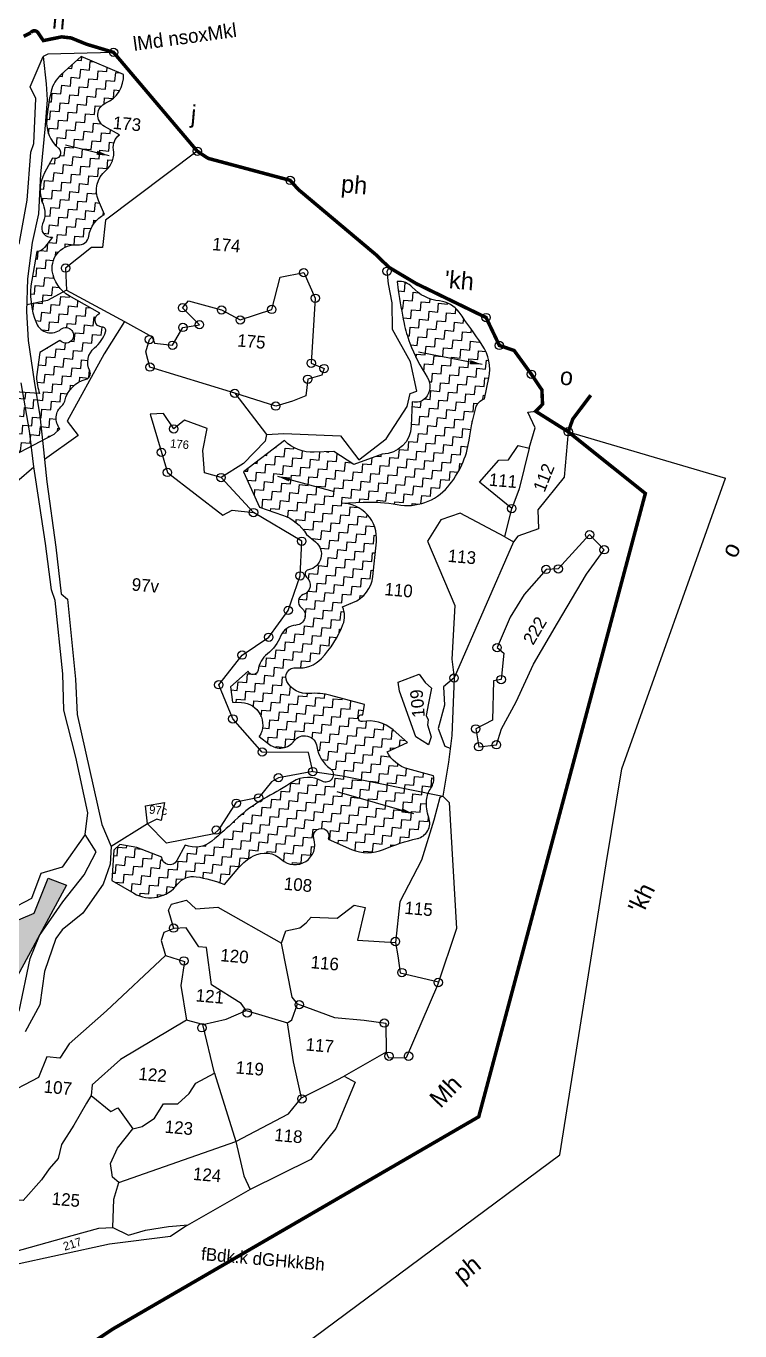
# Model space of a CAD drawing. Header units: metres. Extents: x 333181 to 338057, y 1785471 to 1790230.
# Drawn here: x 336908 to 337929, y 1787271 to 1789138 of the extents above; entities that cross this region are included whole.
import ezdxf

# ---------------------------------------------------------------- set-up
doc = ezdxf.new("R2010")
doc.units = ezdxf.units.M
doc.header["$MEASUREMENT"] = 0
doc.linetypes.add('DASHDOT', pattern=[25.4, 12.7, -6.35, 0, -6.35])
doc.linetypes.add('DIVIDE', pattern=[31.75, 12.7, -6.35, 0, -6.35, 0, -6.35])
for name, color, linetype in [('OFF', 1, 'Continuous'), ('POLY_HATCH', 12, 'Continuous'), ('POLY_PARCEL', 6, 'Continuous'), ('POLY_WATER', 4, 'Continuous'), ('SYM_ARROW', 1, 'Continuous'), ('SYM_STONE', 1, 'Continuous'), ('TEXT_MAPIN', 7, 'Continuous'), ('TEXT_MAPOUT', 7, 'Continuous'), ('TEXT_PARCEL', 7, 'Continuous'), ('V_BOUND_LINE', 7, 'Continuous'), ('V_BOUND_STREAM_LINE', 7, 'DASHDOT'), ('V_DIVIDE_LINE', 7, 'DIVIDE')]:
    doc.layers.add(name, color=color, linetype=linetype)
doc.styles.get("Standard").update_dxf_attribs({"font": 'simplex.shx'})
doc.styles.add('TEXT_MAP', font='', dxfattribs={"height": 0.3})
doc.styles.get('TEXT_MAP').set_extended_font_data('Kruti Dev 050')
doc.dimstyles.get("Standard").update_dxf_attribs({"dimtxt": 0.18, "dimasz": 0.18, "dimexe": 0.18, "dimexo": 0.0625, "dimgap": 0.09, "dimtad": 0, "dimtih": 1, "dimtoh": 1, "dimdec": 4, "dimzin": 0, "dimdsep": 46, "dimtxsty": 'Standard', "dimcen": 0.09, "dimadec": 0, "dimazin": 0, "dimtfac": 1, "dimtdec": 4, "dimtofl": 0, "dimtmove": 0, "dimatfit": 3, "dimfxl": 0, "dimtolj": 1, "dimtzin": 0, "dimarcsym": 0})
pattern_1 = [(0, (2631.294702193693, 7474.539158878028), (1.258495417027442, 1.258495417027442), [1.258495417027442, -1.258495417027442]), (90, (2632.55319761072, 7474.539158878028), (-1.258495417027442, 1.258495417027442), [1.258495417027442, -1.258495417027442])]

# ---------------------------------------------------------------- blocks, each defined once
blk = doc.blocks.new('STONE')
blk.add_circle((0, 0), 0.08510231522929323)
blk = doc.blocks.new('1235')
at = {"layer": 'POLY_HATCH'}
h = blk.add_hatch(dxfattribs=at)
h.set_pattern_fill('ZIGZAG', color=256, scale=10.06796333621954, style=0)
h.set_pattern_definition(pattern_1)
edge = h.paths.add_edge_path()
edge.add_line((2991.649639391936, 7790.522594549467), (2997.169151179793, 7794.082385989281))
edge.add_line((2997.169151179793, 7794.082385989281), (2997.92243491547, 7794.938763239919))
edge.add_arc((2999.582155496314, 7796.60008416374), 2.348331241200539, 134.9723903205901, 225.0276096794099, ccw=False)
edge.add_arc((2997.081743263361, 7799.102907355022), 1.189490865904232, 314.9723903205453, 351.8531909471851)
edge.add_arc((3002.507946881118, 7798.326120842448), 4.292031093139357, 109.86624840960951, 171.8531909472371, ccw=False)
edge.add_arc((3000.767656779107, 7803.14248203219), 0.8290961996753506, 289.8662484096079, 392.0484649601336)
edge.add_arc((3003.776865910342, 7805.02638575828), 2.721176021533915, 135.1016672262889, 212.0484649601494, ccw=False)
edge.add_arc((2998.065866476333, 7810.717153557851), 5.341103599261534, 315.1016672262812, 345.5741082657519)
edge.add_arc((3002.747051782811, 7809.512974329715), 0.5075186473795782, 345.5741082657675, 456.3092929935194)
edge.add_arc((3002.579098138067, 7811.032020496831), 1.020784229871521, 112.38168929579231, 276.3092929934748, ccw=False)
edge.add_line((3002.190409136701, 7811.97590677397), (2997.569022311985, 7814.060525654853))
edge.add_arc((2999.54137671336, 7818.433033611952), 4.796770551059745, 192.0399197839228, 245.7207782494546, ccw=False)
edge.add_arc((2998.109337224818, 7818.127601241691), 3.332521245255638, 89.61806873911581, 192.039919783913, ccw=False)
edge.add_arc((2998.141501788054, 7822.952727162557), 1.492711879819779, 269.6180687391155, 356.6315514831716)
edge.add_arc((3003.748819877321, 7822.622689704868), 4.124310541151554, 121.39223538039391, 176.6315514831836, ccw=False)
edge.add_line((3001.600491446208, 7826.143289425359), (3000.569786612054, 7828.061851989894))
edge.add_arc((3003.848265204232, 7829.823141298927), 3.721634306253518, 134.7957211801701, 208.2459209079557, ccw=False)
edge.add_arc((2998.964125401087, 7834.742233084257), 3.210341285823439, 314.7957211801717, 374.6659867255979)
edge.add_arc((3004.148279207385, 7836.098981535833), 2.148410159074936, 131.4482655216056, 194.6659867256121, ccw=False)
edge.add_line((3002.726153027781, 7837.709330361678), (3000.476030845929, 7838.739643804154))
edge.add_arc((3001.258581813995, 7840.448672551213), 1.879671587244707, 117.7880439828565, 245.3973250232229, ccw=False)
edge.add_arc((2998.454128555475, 7845.770482946137), 4.135860306009288, 297.788043982853, 369.0376704194233)
edge.add_line((3002.538643296103, 7846.420159638359), (2996.261112269113, 7848.428535913618))
edge.add_line((2996.261112269113, 7848.428535913618), (2993.635968823334, 7845.618590876857))
edge.add_arc((2997.081069410099, 7842.400064141608), 4.714619008832298, 136.9473967441461, 171.5895574594917)
edge.add_arc((3018.423094729151, 7839.244573379644), 26.28865819179187, 171.5895574594963, 180.6019548139132)
edge.add_arc((2997.016485658651, 7839.01966526925), 4.880867657612195, 180.6019548139171, 234.7353862684081)
edge.add_arc((2993.709118927194, 7834.342381180948), 0.8476278812738098, -107.90964643532573, 54.735386268380296, ccw=False)
edge.add_line((2993.448459091655, 7833.535827106351), (2992.495105015269, 7831.319896456551))
edge.add_arc((2997.26667048314, 7829.267038263562), 5.194426221893798, 156.7213003053827, 208.0552147930254)
edge.add_arc((2989.655627920346, 7825.210762109627), 3.430035797829003, -20.419754567624295, 28.055214793017512, ccw=False)
edge.add_arc((2994.134855360686, 7823.543194177391), 1.349531261111817, 159.580245432389, 284.1149743613701)
edge.add_line((2994.46396349989, 7822.234407541828), (2993.432657274803, 7820.642105766563))
edge.add_arc((2992.201739218283, 7821.439350028914), 1.466546172379116, 277.822819845433, 327.06957026479097, ccw=False)
edge.add_line((2992.401351049716, 7819.986451962128), (2992.029489789044, 7815.821135666237))
edge.add_arc((3002.967149483597, 7814.844669142716), 10.98116052452506, 174.8984076351709, 207.742688044601)
edge.add_arc((2995.239152638824, 7810.780032454361), 2.249424921500009, 207.7426880445796, 314.3290506632969)
edge.add_arc((2997.588721040092, 7808.374781262602), 1.1129707969864, -134.3290506633076, 134.3290506633076, ccw=False)
edge.add_line((2996.811001451123, 7807.57863037497), (2994.094287602035, 7805.599350317776))
edge.add_line((2994.094287602035, 7805.599350317776), (2993.90459250754, 7802.052404648819))
edge.add_arc((3007.543180106788, 7804.612105920814), 13.87671222963876, 190.629663183523, 200.683464986123)
edge.add_line((2994.560877468699, 7799.710783597471), (2990.341896802227, 7799.617119250098))
edge.add_arc((2990.421534962793, 7796.029928721771), 3.588074431102874, 91.27179781177888, 134.5527988270009)
edge.add_arc((2990.117239065411, 7796.3390122241), 3.154336486514867, 134.5527988270014, 208.3694563891663)
edge.add_arc((2939.930431189113, 7769.237672009273), 53.88247904742103, 24.804858827963187, 28.369456389158415, ccw=False)
edge.add_arc((2991.032197038603, 7792.855261792257), 2.413000523264362, 204.8048588279799, 284.8258283644776)
h = blk.add_hatch(dxfattribs=at)
h.set_pattern_fill('ZIGZAG', color=256, scale=10.06796333621954, style=0)
h.set_pattern_definition(pattern_1)
edge = h.paths.add_edge_path()
edge.add_line((3010.943666771745, 7735.377869961177), (3011.020679022041, 7730.992383818097))
edge.add_line((3011.020679022041, 7730.992383818097), (3014.33221658821, 7729.453617697105))
edge.add_arc((3016.373074796959, 7733.845694266314), 4.843081541540869, 245.0772063927525, 328.2909019888948)
edge.add_arc((3022.849829616192, 7729.844148080881), 2.770112588559665, 86.1748365652141, 148.2909019889077, ccw=False)
edge.add_arc((3021.817615462908, 7714.405952458664), 18.24277719838379, 72.8619507858632, 86.17483656519562, ccw=False)
edge.add_line((3027.193305601405, 7731.838705409496), (3029.041606810802, 7734.454609838873))
edge.add_arc((3034.774863133958, 7730.403703209077), 7.019976680184286, 122.85015472442791, 144.7563876043953, ccw=False)
edge.add_arc((3032.897908978824, 7733.310574523434), 3.559794930809625, 52.83183305700459, 122.8501547244326, ccw=False)
edge.add_arc((3036.770332345251, 7738.418193987379), 2.849841511088267, 232.8318330570032, 383.1563018973724)
edge.add_arc((3040.415451178841, 7739.97720425621), 1.114676660053513, -18.91818087347241, 203.1563018974228, ccw=False)
edge.add_line((3041.46991582249, 7739.615806453559), (3044.935477889252, 7738.461730738542))
edge.add_arc((3046.759816622561, 7743.940018712905), 5.774067105939857, 251.5815935433013, 298.0971431507855)
edge.add_arc((3063.187512972401, 7713.169984926197), 29.10664657078581, 108.0332938916234, 118.09714315078861, ccw=False)
edge.add_arc((3053.462046284322, 7743.042817559412), 2.309445354101957, 288.0332938916022, 384.520791464183)
edge.add_arc((3061.001707184508, 7746.482143752174), 5.977619937666233, 180.180438002946, 204.5207914642122, ccw=False)
edge.add_arc((3058.60045200548, 7746.474581604925), 3.576352851130659, 150.5508176387426, 180.1804380029553, ccw=False)
edge.add_arc((3053.412949516922, 7749.403458598589), 2.380869866949825, 330.5508176387419, 374.5721328451658)
edge.add_line((3055.717230742733, 7750.002482267341), (3051.943617874214, 7750.694927921206))
edge.add_arc((3052.794803684646, 7755.33362513855), 4.716145582790748, 211.788904158886, 259.6020844675074, ccw=False)
edge.add_line((3048.786104808638, 7752.849201165158), (3051.582052282271, 7754.445495235528))
edge.add_line((3051.582052282271, 7754.445495235528), (3049.339739179692, 7756.07469791475))
edge.add_arc((3046.251343909261, 7751.824060919638), 5.254150760173065, 53.99888202773514, 105.4108481670762)
edge.add_arc((3044.72412876537, 7757.364482994375), 0.4929061267876083, 74.58915183292572, 285.4108481670742, ccw=False)
edge.add_line((3044.855112974532, 7757.83966673439), (3044.923062947684, 7759.333103273192))
edge.add_line((3044.923062947684, 7759.333103273192), (3040.030742305328, 7760.215587120875))
edge.add_arc((3038.467918130837, 7751.551590619068), 8.803820465213093, 79.77485860145241, 100.2251413985505)
edge.add_arc((3036.321174412161, 7763.452724714947), 3.289380160005305, 213.417616631389, 280.22514139854, ccw=False)
edge.add_arc((3034.708376757135, 7762.388568971593), 1.357142151329671, 89.05621399035118, 213.4176166313967, ccw=False)
edge.add_arc((3034.80235473667, 7768.093309803027), 4.34837270838903, 269.0562139903664, 321.3035114698821)
edge.add_arc((3026.697989277043, 7774.585315420382), 14.73234480190748, 321.3035114698849, 343.9481062166042)
edge.add_arc((3037.646986599775, 7771.435006091565), 3.339145460176015, 343.9481062165924, 388.4040812227875)
edge.add_line((3040.584148003782, 7773.023393730345), (3042.01107403254, 7773.770111437609))
edge.add_arc((3039.835553814479, 7777.927380503337), 4.69209700497062, 297.6232930725189, 358.141800559942)
edge.add_line((3044.525183426584, 7777.775234503315), (3044.587789303061, 7782.757599682169))
edge.add_arc((3039.539741988105, 7782.821030887089), 5.048445821417896, 359.2800881518223, 455.1801552868116)
edge.add_line((3039.083929705768, 7787.848857492599), (3042.209578054749, 7788.256158162404))
edge.add_arc((3045.052437017725, 7766.439897884067), 22.00070588902792, 84.61724853369952, 97.42433168195322, ccw=False)
edge.add_arc((3047.840253834348, 7796.026984789243), 7.717430562261872, 264.6172485337005, 324.3965001377493)
edge.add_arc((3043.362712407952, 7799.233003315628), 13.22441994091572, 324.3965001377467, 356.7594047493024)
edge.add_arc((3096.50119615567, 7796.22433193479), 39.99917030330146, 170.0010421838887, 176.7594047493023, ccw=False)
edge.add_arc((3058.972019671609, 7802.841034452438), 1.891167996977412, 111.96305303643001, 170.001042183895, ccw=False)
edge.add_line((3058.264706530133, 7804.594951358305), (3058.61273902551, 7807.609743519083))
edge.add_arc((3052.493123137873, 7808.316201899808), 6.160258278344701, 353.4148320724163, 399.3941172421088)
edge.add_arc((2910.012848184919, 7691.306081834353), 190.5294448264268, 39.39411724211946, 41.13305798722396)
edge.add_arc((3050.526975612579, 7814.027208877952), 3.969280188828736, 41.13305798723076, 89.02132726650142)
edge.add_arc((3050.700340637901, 7824.175768118424), 6.180759716972752, 227.4139187103185, 269.021327266495, ccw=False)
edge.add_arc((3044.80597268988, 7817.762564977911), 2.529736711367375, 47.41391871033547, 102.1038857632313)
edge.add_line((3044.275525163629, 7820.236063158774), (3044.556585396264, 7819.016406323486))
edge.add_arc((3114.883190420355, 7835.222614001375), 72.16974810482135, 192.9768177748944, 196.823148018387)
edge.add_arc((3063.400365372388, 7819.656334436602), 18.38508175456701, 196.8231480183845, 205.9555314875692)
edge.add_arc((3069.915177532851, 7822.82756390853), 25.63073381975287, 205.9555314875772, 218.2540143078482)
edge.add_arc((3047.871654805436, 7805.447347399284), 2.44040474180713, -38.254014307847115, 38.254014307847115, ccw=False)
edge.add_arc((3048.26764348933, 7805.135130103238), 1.936136283819033, 260.5393615061745, 321.74598569214936, ccw=False)
edge.add_line((3047.949400766982, 7803.225327684349), (3048.126000834997, 7799.766668983306))
edge.add_arc((3043.942296886513, 7799.553047904812), 4.189154174023357, -84.6883879635169, 2.9229998469701854, ccw=False)
edge.add_line((3044.330096889378, 7795.381882138326), (3040.395579535969, 7793.53099971264))
edge.add_line((3040.395579535969, 7793.53099971264), (3037.370719986001, 7795.130854357102))
edge.add_line((3037.370719986001, 7795.130854357102), (3034.583101956848, 7794.775330977857))
edge.add_arc((3033.865703895381, 7800.400366874168), 5.670598629190739, 229.6479282671751, 277.26807300479146, ccw=False)
edge.add_line((3030.194089707762, 7796.078915952237), (3024.725292642325, 7791.088339079931))
edge.add_line((3024.725292642325, 7791.088339079931), (3027.453598040559, 7786.229521437383))
edge.add_line((3027.453598040559, 7786.229521437383), (3030.83432437318, 7785.399967260571))
edge.add_arc((3029.309485921085, 7779.185711878478), 6.398601586195324, 35.60902971525559, 76.21329669384153, ccw=False)
edge.add_line((3034.511606658105, 7782.911304730136), (3035.882135181457, 7781.98898562473))
edge.add_arc((3034.608193475761, 7780.095960277529), 2.281769584041114, -74.19373719789462, 56.06078690245488, ccw=False)
edge.add_arc((3035.392574516991, 7777.325172485207), 0.597903766865958, 105.8062628021488, 235.2512188208889)
edge.add_arc((3034.214467524824, 7775.626861135329), 1.469025725428297, -65.89055023641299, 55.25121882088479, ccw=False)
edge.add_arc((3035.252741880997, 7773.306796401285), 1.072767737628053, 114.1094497635834, 238.7310253322202)
edge.add_arc((3033.979473867221, 7771.210081609544), 1.380276157782734, -82.3961685299418, 58.731025332214415, ccw=False)
edge.add_arc((3034.494378078994, 7767.353021554675), 2.511001089364671, 97.60383147006381, 163.5442001365721)
edge.add_arc((3026.273512880981, 7769.781256001501), 6.060985094282957, 313.2151785593061, 343.5442001365616, ccw=False)
edge.add_arc((3032.881918679012, 7762.747753459328), 3.589983002348266, 133.2151785593041, 177.0153449618813)
edge.add_arc((3028.546094441968, 7762.97381998497), 0.7517307017732862, 206.4991965349699, 357.01534496194085, ccw=False)
edge.add_line((3027.873340102706, 7762.638408823866), (3025.560212317469, 7760.209001126866))
edge.add_line((3025.560212317469, 7760.209001126866), (3026.034700760815, 7758.016607142239))
edge.add_line((3026.034700760815, 7758.016607142239), (3027.339542629586, 7758.075860851402))
edge.add_arc((3027.483492057411, 7754.905911778676), 3.173215807574718, -27.228064441561116, 92.60005199747849, ccw=False)
edge.add_line((3030.305091349207, 7753.454059169774), (3031.847176539365, 7752.446743865477))
edge.add_arc((3033.213170115409, 7754.537924704764), 2.497794177347522, 236.8467727298938, 329.1589517288575)
edge.add_arc((3036.912250833252, 7752.329236634994), 1.810511887297661, 12.597958728599394, 149.158951728834, ccw=False)
edge.add_arc((3043.120312762277, 7753.71667066064), 4.550699168006909, 192.5979587285745, 239.9909601511308)
edge.add_arc((3040.302826786145, 7748.838419431428), 1.082733380716135, -114.73577487420619, 59.99096015111991, ccw=False)
edge.add_arc((3038.145967852648, 7744.156773932653), 4.071861175134801, 65.26422512579344, 127.4040332388104)
edge.add_arc((2993.6514932156, 7802.344641399432), 69.17830055546115, 303.8232976585292, 307.4040332388124, ccw=False)
edge.add_arc((3044.487955487003, 7726.472796645902), 22.15013270918854, 123.8232976585238, 138.7395377949222)
edge.add_arc((2978.90867853611, 7784.00546680552), 65.08890500385213, 314.90060001828954, 318.73953779493195, ccw=False)
edge.add_arc((3022.195653001306, 7740.568037754577), 3.765398899697687, 252.67281356841738, 314.90060001828294, ccw=False)
edge.add_line((3021.074212276137, 7736.973514201479), (3020.079644915118, 7734.655091408989))
edge.add_arc((3019.028790546956, 7735.105891607789), 1.143466537473412, 186.0036428800889, 336.78141943101826, ccw=False)
edge.add_line((3017.891595640533, 7734.986294504449), (3014.178543199091, 7736.046144859629))
edge.add_line((3014.178543199091, 7736.046144859629), (3011.725276921872, 7736.244866941759))
edge.add_line((3011.725276921872, 7736.244866941759), (3010.943666771745, 7735.377869961177))
h = blk.add_hatch(dxfattribs=at)
h.set_pattern_fill('ZIGZAG', color=256, scale=10.06796333621954, style=0)
h.set_pattern_definition(pattern_1)
h.paths.add_polyline_path([(2912.506967437212, 7634.655644228539), (2919.969846729514, 7631.418717400563), (2925.644619675783, 7633.269919159183), (2929.350592899497, 7637.088024249615), (2931.693964744344, 7638.86100088138), (2935.052504150085, 7642.332004006643), (2935.978995801777, 7646.612909881031), (2934.820880134338, 7650.546713790249), (2940.747350707181, 7658.941366155273), (2943.874263891527, 7663.33797222565), (2944.337511923021, 7667.04037574289), (2942.947772239835, 7670.395680049366), (2941.210596533027, 7670.627080441344), (2937.272999293566, 7669.23867946668), (2931.250792529324, 7664.032173401583), (2924.302091907742, 7663.22227202966), (2921.406800533495, 7664.610673004325), (2921.754236557116, 7666.577576336137), (2922.217482382962, 7667.618876722834), (2925.173862531967, 7675.869258800672), (2927.197383281989, 7677.337689054297), (2932.221745651957, 7679.729688108039), (2938.69748235855, 7685.212315098903), (2940.78288812259, 7688.61154391587), (2943.087811095453, 7688.063280803623), (2946.270800697955, 7690.585289191877), (2948.575723670818, 7691.133552304123), (2953.734361535774, 7690.365984773299), (2956.807591431041, 7692.88799178435), (2960.978405164771, 7692.997644682239), (2965.258976400087, 7694.861738437558), (2967.052808610718, 7698.075486940095), (2969.138214374759, 7697.307919409272), (2972.65047868767, 7699.720274899634), (2970.89434542839, 7706.299426737789), (2970.78582088455, 7714.572412863698), (2975.395666830275, 7717.313727047732), (2979.566478358356, 7715.77859060888), (2985.932457563361, 7714.133802649341), (2992.737466774713, 7716.546158139705), (2997.01803801003, 7723.563920192217), (3000.355180415593, 7725.353877736203), (3001.89179646605, 7730.507546033396), (3004.635751650909, 7729.739978502572), (2996.84291830833, 7711.756963845535), (2994.318478126645, 7713.072794488608), (2991.025731022556, 7710.989396314711), (2987.842741420053, 7711.208700733288), (2983.422111478279, 7711.26620721915), (2979.690332162194, 7707.428368187825), (2981.336705714239, 7703.809834952281), (2980.787913795007, 7698.765818175774), (2975.958552846109, 7691.857709021153), (2974.29244755882, 7689.496374768018), (2967.267921138646, 7685.548882838803), (2959.475085590418, 7684.781315307979), (2956.182338486329, 7682.149655399038), (2951.352975331782, 7682.040002501149), (2951.023700621372, 7680.943477653857), (2950.145636197381, 7677.32494304111), (2949.096739718922, 7672.343870791341), (2949.036249931545, 7671.456419655527), (2953.097303958039, 7667.618580624203), (2953.536336170034, 7662.793869643477), (2952.677034942228, 7659.174957898184), (2951.011898193998, 7655.995412009542), (2943.438579854593, 7652.15757435542), (2945.114694376683, 7646.28849871146), (2944.980789430713, 7640.80367921352), (2940.695828954045, 7634.783755777402), (2937.348200893513, 7631.573129393924), (2933.331050308784, 7629.566488248551), (2933.732765146692, 7626.623413834162), (2926.635798599018, 7623.680340796977), (2923.823792528013, 7620.871042367134), (2918.60149522391, 7620.603490398044), (2909.711104510656, 7622.704015467672), (2902.480233017013, 7626.717297758417), (2897.793555496788, 7629.927924141895), (2896.186693939507, 7628.72393890379), (2894.981549425783, 7625.914641851149), (2899.2665121081, 7617.085419985186), (2900.337751675855, 7611.868152456336), (2893.910309858028, 7604.109138466731), (2892.972973030593, 7601.433617398635), (2892.148911714774, 7593.187990786283), (2888.801283654243, 7588.907155149245), (2888.399568816334, 7583.021007697671), (2884.650228123543, 7576.867308277007), (2888.801283654243, 7571.783816732702), (2885.840971955465, 7566.505679588416), (2882.091631262674, 7562.091069344036), (2883.966302711894, 7561.288412059565), (2890.52764947569, 7561.823517374947), (2890.926141860526, 7557.903430406987), (2886.37336928627, 7554.692804023509), (2881.151074187816, 7551.615955001779), (2881.284979133785, 7545.060926250278), (2890.256617130679, 7540.244986675062), (2894.675482553316, 7541.315195928622), (2898.838574310175, 7537.401988089336), (2904.596491398155, 7528.974094177007), (2901.248865543272, 7517.201799273859), (2896.94523645414, 7523.041397266143), (2894.973529686307, 7530.688890870675), (2889.058404971512, 7534.165024076879), (2884.651057447538, 7534.976122238155), (2880.823625754713, 7534.860251269001), (2879.663798503711, 7534.860251269001), (2877.22815774757, 7537.061802437319), (2874.908503245567, 7536.598317183502), (2865.940965550017, 7539.526667921285), (2864.665154250526, 7543.118672096643), (2866.056947392857, 7547.63764540243), (2868.84053588317, 7553.547071715258), (2871.973000685848, 7558.72046293572), (2875.220520958821, 7562.428338080232), (2879.163936700135, 7567.294925670681), (2879.163936700135, 7569.496476838997), (2879.743850325636, 7571.698026630111), (2878.004107243484, 7579.113778296336), (2878.480509765142, 7581.501495626147), (2878.712475656472, 7584.630015924891), (2878.828459704961, 7591.582282337301), (2879.640339221792, 7594.710802636047), (2880.800166472794, 7597.955192526741), (2882.887857289116, 7598.766290688017), (2883.351789071776, 7602.474165832528), (2884.627600371267, 7605.370944192967), (2886.796776681312, 7604.920709008614), (2889.692068055559, 7609.085914687013), (2893.166419469174, 7614.408120948098), (2893.745477302894, 7618.110525842541), (2891.429243762366, 7624.474032490324), (2887.954892348751, 7630.374739731355), (2884.712167156531, 7632.225941489975), (2878.921582202389, 7631.300341299266), (2875.563045002296, 7631.416041495255), (2878.110900352922, 7633.267243253875), (2884.017297314938, 7635.812646188429), (2889.923692071306, 7638.936550102927), (2894.092911120866, 7638.70514971095), (2897.683074542355, 7637.316747359082), (2904.485443171931, 7637.621492752834)])
at = {"layer": 'OFF'}
for points in [[(2989.37360158224, 7843.476387832919), (2990.822878106964, 7847.933861206526)], [(3070.635657802354, 7800.911038857903), (3093.67769924234, 7796.262619525831)]]:
    blk.add_lwpolyline(points, dxfattribs=at)
at = {"layer": 'POLY_HATCH'}
blk.add_lwpolyline([(2991.649639391936, 7790.522594549467), (2997.169151179793, 7794.082385989281), (2997.92243491547, 7794.938763239919, -0.4144958692108759), (2997.92243491547, 7798.26140508756, 0.1623264865689042), (2998.259230043142, 7798.934344596654, -0.2772631892993265), (3001.049404884047, 7802.36272661305, 0.47795185569679), (3001.470398343494, 7803.582430667825, -0.3489552061767163), (3001.849292637054, 7806.947130461846, 0.1337502119650944), (3003.238568712487, 7809.386537447122, 0.5246510279684221), (3002.691277755377, 7810.017419009835, -0.8687322974906482), (3002.190409136701, 7811.97590677397), (2997.569022311985, 7814.060525654853, -0.238606471027864), (2994.850123100081, 7817.432460148678, -0.4792369564950925), (2998.13155150702, 7821.460048446937, 0.3990277409705438), (2999.631634762159, 7822.865020403182, -0.2458054646948932), (3001.600491446208, 7826.143289425359), (3000.569786612054, 7828.061851989894, -0.331929924787969), (3001.226071573213, 7832.464099926194, 0.2673425687942379), (3002.069868066622, 7835.555039129351, -0.2830549938916167), (3002.726153027781, 7837.709330361678), (3000.476030845929, 7838.739643804154, -0.6225013671185728), (3000.382275079804, 7842.111577173705, 0.3213037494369272), (3002.538643296103, 7846.420159638359), (2996.261112269113, 7848.428535913618), (2993.635968823334, 7845.618590876857, 0.1523167469407958), (2992.417152866569, 7843.089640006488, 0.03934428429121071), (2992.135887368765, 7838.968387360855, 0.2406946067770789), (2994.19849981894, 7835.034464534242, -0.8589599508731256), (2993.448459091655, 7833.535827106351), (2992.495105015269, 7831.319896456551, 0.2278089802549945), (2992.682616547519, 7826.823984172876, -0.2147235978356203), (2992.870126279197, 7824.014039136114, 0.604040639608935), (2994.46396349989, 7822.234407541828), (2993.432657274803, 7820.642105766563, -0.2182489545478063), (2992.401351049716, 7819.986451962128), (2992.029489789044, 7815.821135666237, 0.1442994286519939), (2993.248305745809, 7809.732921607298, 0.5017801833631288), (2996.811001451123, 7809.170932150235, -2.374789019677233), (2996.811001451123, 7807.57863037497), (2994.094287602035, 7805.599350317776), (2993.90459250754, 7802.052404648819, 0.04389614748091784), (2994.560877468699, 7799.710783597471), (2990.341896802227, 7799.617119250098, 0.1911265217908687)], format="xyb", dxfattribs=at)
blk.add_lwpolyline([(3010.943666771745, 7735.377869961177), (3011.020679022041, 7730.992383818097), (3014.33221658821, 7729.453617697105, 0.3799327482952673), (3020.493218218771, 7731.300137941713, -0.2778700007098018), (3023.034629680834, 7732.608089594265, -0.05815384599193659), (3027.193305601405, 7731.838705409496), (3029.041606810802, 7734.454609838873, -0.09587613485795271), (3030.966920270495, 7736.301130083481, -0.3153866818847249), (3035.048582140199, 7736.147253021672, 0.769578785867785), (3039.390577862204, 7739.538867922654, -1.456022525921873), (3041.46991582249, 7739.615806453559), (3044.935477889252, 7738.461730738542, 0.2057959991237908), (3049.479216861876, 7738.846423393064, -0.04394007233973782), (3054.176980335093, 7740.846819575207, 0.4477798685763609), (3055.563204441569, 7744.001291472366, -0.1066059483417274), (3055.024116888923, 7746.463318839934, -0.1300087492340558), (3055.486192191272, 7748.232900553638, 0.194476830094608), (3055.717230742733, 7750.002482267341), (3051.943617874214, 7750.694927921206, -0.2117047254690421), (3048.786104808638, 7752.849201165158), (3051.582052282271, 7754.445495235528), (3049.339739179692, 7756.07469791475, 0.228167246898172), (3044.855112974532, 7756.88929925436, -1.312945463851824), (3044.855112974532, 7757.83966673439), (3044.923062947684, 7759.333103273192), (3040.030742305328, 7760.215587120875, 0.08946877434318538), (3036.905093956347, 7760.215587120875, -0.3000501664120761), (3033.575599289053, 7761.641140027331, -0.6030088924734206), (3034.730730826919, 7763.745527008704, 0.2320050264826765), (3038.196123639944, 7765.374729687925, 0.09912847684506713), (3040.855944295246, 7770.511706079166, 0.1964458501511986), (3040.584148003782, 7773.023393730345), (3042.01107403254, 7773.770111437609, 0.270375517292155), (3044.525183426584, 7777.775234503315), (3044.587789303061, 7782.757599682169, 0.4447063118378874), (3039.083929705768, 7787.848857492599), (3042.209578054749, 7788.256158162404, -0.05593968253302317), (3047.116292466923, 7788.343586164819, 0.2669171074952598), (3054.115028066127, 7791.534107890915, 0.1421559418349819), (3056.565986010482, 7798.485441311226, -0.02949747049613282), (3057.109576792839, 7803.16939845185, -0.2587944373280364), (3058.264706530133, 7804.594951358305), (3058.61273902551, 7807.609743519083, 0.2033581743438154), (3057.253762969904, 7812.225817027362, 0.007587705986138446), (3053.516573865413, 7816.638240762873, 0.2120470710164448), (3050.594771834744, 7817.995910036982, -0.183567759604258), (3046.517838266209, 7819.625112716204, 0.2432651423907387), (3044.275525163629, 7820.236063158774), (3044.556585396264, 7819.016406323486, 0.01678435758383113), (3045.802116434688, 7814.335350932697, 0.03986864375266976), (3046.8697131815, 7811.609672441341, 0.05371382323520395), (3049.788040108873, 7806.958321480003, -0.3468090188023942), (3049.788040108873, 7803.936373318565, -0.2736001099277475), (3047.949400766982, 7803.225327684349), (3048.126000834997, 7799.766668983306, -0.4020551421459365), (3044.330096889378, 7795.381882138326), (3040.395579535969, 7793.53099971264), (3037.370719986001, 7795.130854357102), (3034.583101956848, 7794.775330977857, -0.2108248556804687), (3030.194089707762, 7796.078915952237), (3024.725292642325, 7791.088339079931), (3027.453598040559, 7786.229521437383), (3030.83432437318, 7785.399967260571, -0.1790468390179433), (3034.511606658105, 7782.911304730136), (3035.882135181457, 7781.98898562473, -0.6386326724249881), (3035.229714247071, 7777.900468449832, 0.6336707401058619), (3035.051781756031, 7776.833899436373, -0.5840120286747001), (3034.814536634073, 7774.285983196776, 0.6045579599581641), (3034.695914973379, 7772.389858882232, -0.7075626400082452), (3034.162115699687, 7769.841942642634, 0.2959304962180335), (3032.086231235838, 7768.064326870687, -0.1331132849846731), (3030.423713009901, 7765.364087315223, 0.1934755786224626), (3029.296805432742, 7762.934678493949, -0.7709113392981232), (3027.873340102706, 7762.638408823866), (3025.560212317469, 7760.209001126866), (3026.034700760815, 7758.016607142239), (3027.339542629586, 7758.075860851402, -0.576350723785647), (3030.305091349207, 7753.454059169774), (3031.847176539365, 7752.446743865477, 0.426083313530927), (3035.35775829924, 7753.257410247929, -0.6780758600853452), (3038.679173801514, 7752.724124616927, 0.2097899203830971), (3040.844341411495, 7749.776008618785, -0.955009330583859), (3039.849774050476, 7747.855029990556, 0.2779815998545667), (3035.672590053853, 7747.391345881767, -0.01562517780273476), (3032.158450364386, 7744.874201007146, 0.06517643019566428), (3027.837271051294, 7741.080434608869, -0.01675209279278296), (3024.853568968238, 7737.90088354333, -0.2783951856146223), (3021.074212276137, 7736.973514201479), (3020.079644915118, 7734.655091408989, -0.772732950028612), (3017.891595640533, 7734.986294504449), (3014.178543199091, 7736.046144859629), (3011.725276921872, 7736.244866941759)], format="xyb", close=True, dxfattribs=at)
blk.add_lwpolyline([(2997.01803801003, 7723.563920192217), (3000.355180415593, 7725.353877736203), (3001.89179646605, 7730.507546033396), (3004.635751650909, 7729.739978502572), (2996.84291830833, 7711.756963845535)], dxfattribs=at)
at = {"layer": 'POLY_PARCEL'}
for points in [[(3014.066129981443, 7836.357362012804), (3014.066129981443, 7836.357362012804), (3001.813714696883, 7825.347632093781), (3001.717357981341, 7821.385755331517), (3000.167768008522, 7821.266671160901), (2996.710994532013, 7817.991851409742), (2997.123024745757, 7814.853412776592)], [(3027.549988474821, 7796.714326088504), (3030.017961821326, 7797.084434667523), (3038.123503415722, 7797.441688303643), (3041.043881194211, 7794.285952723099), (3044.679455037298, 7797.62031399743), (3047.301836406157, 7802.502772862584), (3047.540235694547, 7804.408121840981), (3048.493829246963, 7804.824917000272), (3047.183402004916, 7808.906540130228), (3044.203423504043, 7813.312661188646), (3043.84582637203, 7817.123360269713), (3043.071031385621, 7819.802758043521), (3042.713434253607, 7821.589022851302), (3042.952377336749, 7822.158466559144)], [(3009.936931579279, 7809.256448887744), (3010.354129433676, 7808.363317045991), (3012.976509001964, 7808.303774398546), (3014.228100764582, 7810.983172172354), (3016.552483923239, 7811.578594149705), (3013.93010255438, 7813.781654116778), (3014.70489754079, 7814.853412776592), (3019.532462424112, 7813.960280934838), (3022.333642358978, 7812.769436980135), (3026.707943937634, 7814.679072813287), (3027.482737123472, 7819.382903736107), (3030.82031455693, 7820.335578225306), (3032.787098783002, 7816.822590132915), (3033.025498071393, 7807.474469810445), (3034.932683375653, 7806.879047833094), (3034.694285887835, 7805.926373343896), (3032.727499861191, 7805.152324548484), (3032.667900939379, 7802.770637763351), (3030.82031455693, 7801.817963274153), (3028.496982932119, 7800.902177321903), (3022.477425207991, 7802.212104322948)], [(2997.123024745757, 7814.853412776592), (2994.550099678571, 7813.110223382685), (2991.624156046054, 7812.235993697373)], [(2997.123024745757, 7814.853412776592), (3005.824560959984, 7811.10225634297)], [(3005.824560959984, 7811.10225634297), (3003.289635157026, 7806.221450159822), (2998.879777689879, 7796.128597597043), (3000.643722117195, 7794.206149543384), (2996.107427021225, 7790.352385336304)], [(3005.824560959984, 7811.10225634297), (3009.936931579279, 7809.256448887744)], [(3022.477425207991, 7802.212104322948), (3010.021115506481, 7804.891502096756), (3009.246320520072, 7807.035020540658), (3009.603917652085, 7808.821285348438), (3009.936931579279, 7809.256448887744)], [(3065.251794440416, 7798.082027306446), (3065.855960036728, 7801.062847702551), (3064.614786630216, 7803.222809360013), (3065.722091794614, 7803.433633934607)], [(3022.477425207991, 7802.212104322948), (3027.549988474821, 7796.714326088504)], [(3021.590031473077, 7789.986060892398), (3019.146448670224, 7790.462398699134), (3018.610052972204, 7793.618133155404), (3018.967650104218, 7796.83341025912), (3015.630074471332, 7797.726543225146), (3014.199684142707, 7796.357073576657), (3012.530896326265, 7798.441049373114), (3010.623709221432, 7798.143338384438), (3013.842087010694, 7790.045603539842), (3022.305225737103, 7784.627265344781), (3023.556817499721, 7785.460855663364), (3026.655993844217, 7785.401314140193)], [(3063.522714578722, 7789.227171381362), (3058.598058163545, 7792.587111890582), (3061.047821067265, 7796.002064331001), (3062.449145524982, 7796.162061695036), (3063.650281720624, 7798.322023352499), (3065.251794440416, 7798.082027306446)], [(3065.251794440416, 7798.082027306446), (3064.330925344049, 7792.12213307792), (3063.522714578722, 7789.227171381362)], [(3027.549988474821, 7796.714326088504), (3027.430788830627, 7795.761651599305), (3024.629608895761, 7792.308206154359), (3021.590031473077, 7789.986060892398)], [(3026.655993844217, 7785.401314140193), (3021.590031473077, 7789.986060892398)], [(2974.424584513193, 7746.524500678103), (2974.424584513193, 7746.524500678103), (2981.469886496563, 7755.654463602901), (2982.164626266578, 7760.862087090687), (2982.164626266578, 7760.862087090687), (2983.295109779046, 7773.20019360401), (2985.659236955865, 7779.904805210501), (2994.692513661322, 7789.144915456071)], [(3062.882108166166, 7785.107244082227), (3063.522714578722, 7789.227171381362)], [(3062.882108166166, 7785.107244082227), (3056.19578577226, 7787.907195195829), (3053.513250697163, 7786.707216344072), (3051.9017126686, 7783.485680323193), (3056.595396213576, 7774.667946113477), (3056.87566110512, 7766.948082259071), (3057.411061088982, 7764.268747813362), (3055.992709797375, 7762.859233316839), (3056.408460963735, 7760.242532160939), (3055.784836421927, 7756.836666814274), (3056.948935713818, 7754.427641316051), (3057.754611531603, 7754.179338270186)], [(3038.39277136851, 7749.105278672278), (3037.536118275891, 7751.790774704788), (3030.932117040739, 7751.265664382742), (3026.302642365662, 7755.628886960173), (3023.856882975436, 7760.34116788353), (3026.826734178094, 7764.878918509482), (3030.408025228307, 7767.758646490051), (3032.860583173869, 7771.852806307561), (3034.116703607872, 7776.92731697062), (3033.910623804658, 7781.902473992067), (3026.655993844217, 7785.401314140193)], [(3062.882108166166, 7785.107244082227), (3064.176564922517, 7784.470536938652)], [(3049.465059274566, 7762.951883902146), (3052.366936890287, 7764.389473989246), (3053.320383272764, 7763.246439730314), (3054.337392453041, 7762.54791902405), (3054.083139054105, 7760.325354017715), (3053.892450660703, 7758.547301185545), (3054.225341248165, 7757.942648283001), (3054.225341248165, 7757.239080876157), (3054.905302682553, 7755.565073337571), (3054.589605908064, 7754.400546833686), (3052.695425261125, 7755.395245866503), (3049.757018519899, 7761.703100519549), (3049.465059274566, 7762.951883902146)], [(3038.39277136851, 7749.105278672278), (3033.568504920393, 7747.803629688122), (3032.617738723965, 7747.100034711211), (3031.033126188855, 7744.707815925223), (3027.815573875959, 7743.750366808583), (3025.632328319693, 7739.563981865349), (3025.094573494825, 7738.977413547601), (3018.403985763649, 7737.007350369257), (3015.446042806323, 7739.57546893335)], [(3038.39277136851, 7749.105278672278), (3042.67283420803, 7748.851787078918), (3057.27329846305, 7747.233568288462), (3056.872965464951, 7747.00797550382), (3056.309547969053, 7743.665903154377), (3055.077070816946, 7737.80997702325), (3052.465951440618, 7731.600624702019), (3052.354271134635, 7725.726520247872)], [(3015.446042806323, 7739.57546893335), (3014.900432872756, 7742.118716540902), (3017.611880399661, 7742.82231013931), (3017.330171651713, 7740.219012170996), (3016.696325313029, 7740.359731166379), (3015.446042806323, 7739.57546893335)], [(3015.446042806323, 7739.57546893335), (3010.539362810976, 7735.866148676478)], [(3006.657411346492, 7737.230207196738), (3003.752392876032, 7732.276423298134), (3000.812152991607, 7731.088960033767), (2999.811218809212, 7727.401573515851), (2996.808419863172, 7725.526631637826), (2995.295033984639, 7721.499120914435), (2995.295033984639, 7721.499120914435), (2995.295033984639, 7721.499120914435), (2992.535393237876, 7717.231096615348), (2992.535393237876, 7717.231096615348), (2986.939823323858, 7717.149539569014)], [(3036.101693582276, 7724.159623794212), (3036.559471125592, 7725.988967977174), (3038.535501210399, 7726.601129587193), (3039.345414136717, 7727.410262776763), (3040.014473792928, 7728.289754774773), (3043.711903041518, 7728.430473770155), (3046.000786342635, 7730.506076539663), (3047.585401085477, 7730.330178140061), (3046.916341429267, 7725.580918593801), (3052.354271134635, 7725.726520247872)], [(3020.50926969723, 7724.90199331195), (3019.537503558714, 7727.467756013903), (3019.884563366983, 7728.369240653563), (3021.966917801139, 7729.132035454699), (3023.424565905048, 7728.022515368), (3026.54809755628, 7728.507930492087), (3036.101693582276, 7724.159623794212)], [(3020.50926969723, 7724.90199331195), (3019.121032671883, 7724.208542740824), (3018.843386149906, 7723.029678424115), (3019.676327923568, 7720.949330846249)], [(3031.892805798791, 7714.084180393032), (3031.059864025129, 7715.055009262703), (3026.617508634842, 7717.343392287607), (3025.437507052909, 7722.613608908541), (3024.326918757271, 7722.613608908541), (3022.244564323116, 7725.179372988999), (3020.50926969723, 7724.90199331195)], [(3052.354271134635, 7725.726520247872), (3052.882475313005, 7723.826815877967), (3053.447528737949, 7721.450604272301), (3059.034465109115, 7720.645998464752)], [(3039.132215712875, 7715.690361433741), (3038.284939138542, 7716.595987097315), (3036.101693582276, 7724.159623794212)], [(3019.676327923568, 7720.949330846249), (3011.902205438633, 7712.281211113712), (3007.019760849859, 7707.111179977122), (3005.839759267927, 7704.961485412238), (3003.965640277187, 7704.961485412238), (3003.063287424964, 7701.910307586198), (2998.185846315367, 7698.800832799086)], [(3019.676327923568, 7720.949330846249), (3022.452799766531, 7720.325225883637), (3022.244564323116, 7716.857978542023), (3023.480542937392, 7711.966334768395)], [(3037.970165195822, 7712.875985661605), (3038.533584899451, 7713.333322051972), (3039.132215712875, 7715.690361433741)], [(3039.132215712875, 7715.690361433741), (3044.625539609471, 7714.212814049982), (3048.864622536769, 7714.185321180164), (3052.03384760699, 7714.044602184782), (3052.414417108998, 7709.919031437219)], [(3025.844601704033, 7711.559131786049), (3029.116333955827, 7712.627936399273), (3031.892805798791, 7714.084180393032)], [(3031.892805798791, 7714.084180393032), (3037.970165195822, 7712.875985661605)], [(3023.480542937392, 7711.966334768395), (3014.554181094218, 7705.532515240788), (3010.830660874684, 7701.540976225016), (3010.789901735613, 7699.993600756589)], [(3025.844601704033, 7711.559131786049), (3023.480542937392, 7711.966334768395)], [(3028.127402704849, 7704.741241939974), (3025.844601704033, 7711.559131786049)], [(3040.889055590532, 7702.292234332033), (3039.278270398413, 7707.370952031518), (3037.970165195822, 7712.875985661605)], [(3040.889055590532, 7702.292234332033), (3044.701167659955, 7704.662114472043), (3046.74278941809, 7705.959541316012)], [(3017.161293437862, 7695.763707492196), (3018.467367527467, 7696.189961390151), (3020.138512098971, 7697.574455665639), (3021.239022100283, 7699.732634918335), (3023.277005546622, 7699.895517489776), (3024.78511135411, 7701.52433217617), (3025.600305174192, 7703.071706266094), (3028.127402704849, 7704.741241939974)], [(3028.127402704849, 7704.741241939974), (3032.038560232844, 7695.234342925894)], [(3032.038560232844, 7695.234342925894), (3039.234014212636, 7699.864834763323), (3040.889055590532, 7702.292234332033)], [(3010.789901735613, 7699.993600756589), (3010.223060048149, 7698.843589892455), (3008.71495203293, 7695.545239532182), (3007.19042732623, 7692.628132180107), (3006.864349798197, 7690.592113132864), (3005.723080657814, 7689.004018055453), (3004.744848073715, 7687.293762772591), (3002.421548446145, 7684.11757261777), (2999.876998677444, 7684.01101615618)], [(3010.789901735613, 7699.993600756589), (3013.80611555832, 7697.957581709346), (3014.784345934687, 7698.568388250621), (3017.161293437862, 7695.763707492196)], [(3015.851883465951, 7687.889601525033), (3014.878752949363, 7688.596919839358), (3014.430398004117, 7690.510778681149), (3015.245589616467, 7692.7911195178), (3017.161293437862, 7695.763707492196)], [(3015.851883465951, 7687.889601525033), (3032.038560232844, 7695.234342925894)], [(3032.038560232844, 7695.234342925894), (3033.628186526205, 7690.429338084679), (3034.691302373519, 7688.574601824273)], [(3015.546677831579, 7681.40438450188), (3015.362769381633, 7685.44637811694), (3015.851883465951, 7687.889601525033)], [(3001.728998245292, 7676.688820405961), (3009.840329921931, 7679.734848827999), (3013.590214871114, 7681.119341724985), (3015.546677831579, 7681.40438450188)], [(3015.546677831579, 7681.40438450188), (3017.91073659822, 7680.50853518371), (3020.253925678931, 7681.415059631436), (3023.514696543797, 7682.229468353135), (3026.286434660084, 7682.715881253484)]]:
    blk.add_lwpolyline(points, dxfattribs=at)
at = {"layer": 'POLY_WATER'}
for points in [[(3000.846404897996, 7849.438036240966), (2991.492435081799, 7848.335208848287), (2990.822878106964, 7847.933861206526), (2991.597480432206, 7844.084562444284), (2991.954830885903, 7841.808811451491), (2991.981176850372, 7837.571437095846), (2991.962666973749, 7831.105304130065), (2992.17435118048, 7825.395366496931), (2991.609862963484, 7821.236276427539), (2991.411276114979, 7815.968959639662), (2991.678074019526, 7811.290512563333), (2992.281029649379, 7807.15890311046), (2993.634481551146, 7801.443007952189), (2994.902017375777, 7796.531560819787), (2995.671023524313, 7792.628772498483), (2996.717908295367, 7787.167965997224), (2998.842980775713, 7777.965527907213), (3000.199934789351, 7771.333638806099), (3001.153503133763, 7770.688295713691), (3003.332461322057, 7759.343372387101), (3004.011748586121, 7754.299630870767), (3008.892421330435, 7738.892691743603), (3010.539362810976, 7735.866148676478), (3010.58765594336, 7733.30905386824), (3009.856818312787, 7730.342913517767), (3007.297258889004, 7725.952429979096), (3004.583593938903, 7723.332204966759), (3003.762601685517, 7721.98128695486), (3002.555262572487, 7717.156579769507), (3002.310694525604, 7712.308059347705), (3000.567008329989, 7708.287676518139)], [(2999.434041829208, 7711.143865171425), (3000.36482934103, 7718.815464392709), (3001.415387278262, 7722.21061963086), (3004.324097352421, 7727.325019486475), (3007.006457563711, 7731.457134862411), (3008.44141954377, 7734.905480602881), (3006.657411346492, 7737.230207196738), (3006.772889209074, 7740.356535156028), (3004.329572890827, 7748.183115475672), (3002.035225067962, 7754.760377252969), (3001.414701260461, 7759.952267657763), (2999.396687169634, 7770.324991237736), (2998.76713529585, 7771.784068854905), (2997.332419994108, 7778.348782615961), (2995.121800553816, 7787.33772679467), (2994.692513661322, 7789.144915456071), (2993.606594297339, 7794.259315311685), (2991.8223358206, 7801.020245149299)], [(2989.759004942336, 7820.799943643819), (2990.379903268741, 7827.206786923688), (2990.264861144499, 7834.121105888422), (2990.613905561147, 7835.399706133394), (2990.343171606959, 7841.849079554501), (2989.37360158224, 7843.476387832919)], [(3070.635657802354, 7800.911038857903), (3070.599855709075, 7794.369262930271), (3067.251546103027, 7789.385765959654), (3067.593209943423, 7786.655082405096), (3064.72322839054, 7785.358007888831), (3064.176564922517, 7784.470536938652), (3057.411061088982, 7764.268747813362), (3057.819961931073, 7756.040022235461), (3057.683295512655, 7752.148798686667), (3057.27329846305, 7747.233568288462), (3058.298289984238, 7746.414363910696), (3060.896800267974, 7728.473110178336), (3058.915148229159, 7720.14452774704), (3055.35273187109, 7709.372894726307), (3052.892747367812, 7709.099827059453), (3052.414417108998, 7709.919031437219), (3046.74278941809, 7705.959541316012), (3048.382777616509, 7705.208603510659), (3046.171228585051, 7698.336794671066), (3043.027914195332, 7693.626365367302), (3034.691302373519, 7688.574601824273), (3025.84565104297, 7682.408627393826), (3023.932330007714, 7680.838485210707), (3015.29683070067, 7678.969477595308), (3001.561919613487, 7674.668650480427)], [(2944.959297157085, 7510.085087708097), (2942.047505020966, 7539.791423090394), (2931.760518434539, 7557.921724887194), (2938.217933398114, 7587.073665032129), (2970.494333789831, 7605.62304886941), (2974.446051117861, 7606.417637112967), (3013.166652674026, 7639.426640173293), (3031.392979531201, 7655.493751033489), (3078.548192348987, 7697.415050663086), (3081.47973723625, 7739.596920658373), (3082.527403119121, 7753.393361081942), (3093.67769924234, 7796.262619525831)], [(3061.163843981121, 7757.262931740255), (3061.816129293345, 7754.745164387703), (3064.306675621182, 7755.248717858213), (3064.840363804615, 7757.618381573205), (3066.567163079663, 7761.660211146372), (3068.583318684599, 7767.258541879813), (3071.496948055129, 7773.410453347032), (3075.054824387469, 7780.771640292262), (3077.255727380323, 7784.492970605153), (3074.972727683672, 7786.477564586784), (3070.940414266069, 7781.175441128465), (3069.206192597695, 7780.956521019369), (3066.38950250988, 7777.105816793257), (3064.66731739368, 7773.686100245432), (3063.184849972176, 7769.154117632334), (3064.22533396156, 7768.457000242432), (3064.166034293299, 7764.635917295233), (3063.098657926434, 7764.339710020111), (3063.421041919657, 7758.72082028845), (3061.163843981121, 7757.262931740255)]]:
    blk.add_lwpolyline(points, dxfattribs=at)
at = {"layer": 'V_BOUND_LINE', "const_width": 0.503398166810977}
blk.add_lwpolyline([(2987.801853774622, 7850.600027405821), (2988.767680410869, 7851.198929009573, -0.5362097988717297), (2989.800115594384, 7851.298745381396), (2990.666030310015, 7850.234032543442), (2993.230467482414, 7850.999295141656), (2994.59594540227, 7850.9660222682), (2996.860643211677, 7850.267304292624), (3000.846404897996, 7849.438036240966), (3014.066129981443, 7836.357362012804), (3014.066129981443, 7836.357362012804), (3015.70769677595, 7835.472154534089), (3027.718637376414, 7833.35862866873), (3028.962363101057, 7832.18066981174), (3040.836815940666, 7823.862923213156), (3042.952377336749, 7822.158466559144), (3047.047016779356, 7820.181297556635), (3057.441787984094, 7816.213989054351), (3059.693839346681, 7812.396006534981), (3061.877647931665, 7811.850580460786), (3064.630187502122, 7808.683359382291), (3066.336287821288, 7806.569833516933), (3066.609263342998, 7804.524486082999), (3065.722091794614, 7803.433633934607), (3070.635657802354, 7800.911038857903)], format="xyb", dxfattribs=at)
at = {"layer": 'V_BOUND_STREAM_LINE', "ltscale": 10, "const_width": 0.503398166810977}
blk.add_lwpolyline([(2901.990276782739, 7514.088801429423), (2922.232309241283, 7524.786376126648), (2909.986362389474, 7553.728185638461), (2921.501712862468, 7590.920512313787), (3016.883891972526, 7666.90773277952), (3066.469600054326, 7701.840532414833), (3082.430173193542, 7793.067762705686), (3070.635657802354, 7800.911038857903)], dxfattribs=at)
at = {"layer": 'V_DIVIDE_LINE', "const_width": 0.503398166810977}
blk.add_lwpolyline([(3070.635657802354, 7800.911038857903), (3071.116326981189, 7802.786897477138), (3073.381453001411, 7806.424513653263)], dxfattribs=at)
at = {"layer": 'SYM_STONE', "xscale": 7.047574335353677, "yscale": 7.047574335353677, "zscale": 7.047574335353677}
for p in [(3000.846404897996, 7849.438036240966), (3014.066129981443, 7836.357362012804), (3027.718637376414, 7833.35862866873), (3042.713434253607, 7821.589022851302), (3030.82031455693, 7820.335578225306), (2996.710994532013, 7817.991851409742), (3032.787098783002, 7816.822590132915), (3057.441787984094, 7816.213989054351), (3013.93010255438, 7813.781654116778), (3019.532462424112, 7813.960280934838), (3026.707943937634, 7814.679072813287), (3022.333642358978, 7812.769436980135), (3059.693839346681, 7812.396006534981), (3014.228100764582, 7810.983172172354), (3016.552483923239, 7811.578594149705), (3009.603917652085, 7808.821285348438), (3012.976509001964, 7808.303774398546), (3064.630187502122, 7808.683359382291), (3033.025498071393, 7807.474469810445), (3034.932683375653, 7806.879047833094), (3010.021115506481, 7804.891502096756), (3032.727499861191, 7805.152324548484), (3022.477425207991, 7802.212104322948), (3028.496982932119, 7800.902177321903), (3028.496982932119, 7800.902177321903), (3070.635657802354, 7800.911038857903), (3014.199684142707, 7796.357073576657), (3012.72990602192, 7792.843953309823), (3013.842087010694, 7790.045603539842), (3021.590031473077, 7789.986060892397), (3063.522714578722, 7789.227171381362), (3074.972727683672, 7786.477564586784), (3026.655993844217, 7785.401314140193), (3077.255727380323, 7784.492970605153), (3033.910623804658, 7781.902473992067), (3069.206192597695, 7780.956521019369), (3070.940414266069, 7781.175441128465), (3034.116703607872, 7776.92731697062), (3032.860583173869, 7771.852806307561), (3063.184849972176, 7769.154117632334), (3030.408025228307, 7767.758646490051), (3026.826734178094, 7764.878918509482), (3057.411061088982, 7764.268747813362), (3064.166034293299, 7764.635917295233), (3023.856882975436, 7760.34116788353), (3026.302642365662, 7755.628886960173), (3061.163843981121, 7757.262931740255), (3061.816129293345, 7754.745164387703), (3064.306675621182, 7755.248717858213), (3030.932117040739, 7751.265664382742), (3038.39277136851, 7749.105278672278), (3033.568504920393, 7747.803629688122), (3031.003482604073, 7744.664748961442), (3027.858935331166, 7743.617576172547), (3025.325826104974, 7739.516146230119), (3052.353406873685, 7725.850622407313), (3020.471175960576, 7724.977977666938), (3022.364665765288, 7720.409270022542), (3053.663634603922, 7721.487399829883), (3058.991897161681, 7720.527490503026), (3039.397638864268, 7715.609725637145), (3032.060357091907, 7713.777171569915), (3051.801135487329, 7714.03896532936), (3025.771260745252, 7711.071973886751), (3052.877498686117, 7709.357641424446), (3055.672652017683, 7709.619434059449), (3040.969912500721, 7702.170999558926)]:
    blk.add_blockref('STONE', p, dxfattribs=at)
at = {"layer": 'TEXT_MAPIN', "style": 'TEXT_MAP'}
blk.add_text('fBdk.k dGHkkBh', height=1.812233400519517, dxfattribs=at).set_placement((3028.538401113853, 7677.861126784828))
at = {"layer": 'TEXT_MAPOUT', "style": 'TEXT_MAP'}
for s, p in [('n', (2991.699449605096, 7852.072910220486)), ('j', (3012.700000628297, 7840.373471563369)), ('ph', (3035.056849503559, 7832.300267296823)), ("'kh", (3051.050593540634, 7819.932806412858)), ('o', (3068.764097728648, 7807.565345528893))]:
    blk.add_text(s, height=2.516990834054885, dxfattribs=at).set_placement(p)
for s, height, rotation, p in [('lMd nsoxMkl', 2.013592667243908, 12.81155693997464, (3003.770672319982, 7849.905981120736)), ('o', 2.516990834054885, 69.48493587010819, (3096.179991259127, 7784.766355043158)), ("'kh", 2.516990834054885, 69.48493587010819, (3087.407241404505, 7732.749793376089)), ('Mh', 2.516990834054885, 51.01059799574026, (3060.901779287279, 7702.460681254007)), ('ph', 2.516990834054885, 44.1809431642664, (3066.233028034903, 7677.725759486077))]:
    blk.add_text(s, height=height, rotation=rotation, dxfattribs=at).set_placement(p)
at = {"layer": 'TEXT_PARCEL', "style": 'TEXT_MAP'}
for s, height, p in [('173', 1.812233400519517, (3001.655759241715, 7838.490062838057)), ('174', 1.812233400519517, (3017.388464027423, 7822.406416792331)), ('175', 1.812233400519517, (3022.182343826072, 7808.946346791201)), ('176', 1.208155600346345, (3013.879869080005, 7793.649713208025)), ('111', 1.812233400519517, (3059.911675334629, 7792.208926039333)), ('113', 1.812233400519517, (3054.99568302479, 7780.799809059161)), ('110', 1.812233400519517, (3046.361964593889, 7775.231753963238)), ('97v', 1.812233400519517, (3010.165022147414, 7772.715929163388)), ('97c', 1.208155600346345, (3015.48273623199, 7741.035639028072)), ('108', 1.812233400519517, (3035.691916520903, 7731.852910694157)), ('115', 1.812233400519517, (3053.238810752678, 7729.920957113394)), ('120', 1.812233400519517, (3027.515202430466, 7720.826323096786)), ('116', 1.812233400519517, (3040.517522321038, 7720.964639021447)), ('121', 1.812233400519517, (3024.501315912937, 7714.771444582473)), ('117', 1.812233400519517, (3040.830427686599, 7709.135727545067)), ('119', 1.812233400519517, (3031.112681230079, 7704.974486171212)), ('122', 1.812233400519517, (3017.310589863076, 7702.831320170104)), ('107', 1.812233400519517, (3003.917165116502, 7699.808387810188)), ('123', 1.812233400519517, (3021.729441097447, 7695.602037664188)), ('118', 1.812233400519517, (3037.490303714249, 7695.81129480462)), ('124', 1.812233400519517, (3026.357243583015, 7689.207406567867)), ('125', 1.812233400519517, (3006.487743629753, 7683.890718201527))]:
    blk.add_text(s, height=height, dxfattribs=at).set_placement(p)
for s, height, rotation, p in [('112', 1.812233400519517, 73.28189693011699, (3068.000841487491, 7791.860956233825)), ('222', 1.812233400519517, 64.51010754909862, (3068.306133967491, 7769.854273750425)), ('109', 1.812233400519517, 99.87746752822284, (3053.733509094519, 7758.323115401458)), ('217', 1.208155600346345, 22.07702831849439, (3008.96287804339, 7677.459834935064))]:
    blk.add_text(s, height=height, rotation=rotation, dxfattribs=at).set_placement(p)
at = {"layer": 'SYM_ARROW'}
for points in [[(3001.506820515393, 7834.603867229067), (2995.149657706614, 7835.58072393337)], [(3057.498743247231, 7809.449815790661), (3048.207507079715, 7810.426671295323)], [(3029.625034744683, 7790.889544407108), (3037.938245686318, 7789.424259950474)], [(3053.364108276301, 7744.33373319891), (3042.116821657021, 7746.531659883861)]]:
    blk.add_leader(points, dimstyle='Standard', override={"dimtxt": 2.5, "dimasz": 1.8, "dimexe": 1.25, "dimexo": 0.625, "dimgap": 0.625, "dimtad": 1, "dimtih": 0, "dimtoh": 0, "dimzin": 8, "dimlunit": 6, "dimcen": 2.5, "dimtofl": 1}, dxfattribs=at)

msp = doc.modelspace()

# ---------------------------------------------------------------- block references
at = {"xscale": 9.965946763787475, "yscale": 9.965946763787475, "zscale": 9.965946763787475, "rotation": 354.9611497791353}
msp.add_blockref('1235', (300371.6100242138, 1713802.055242656), dxfattribs=at)

doc.saveas('drawing.dxf')
